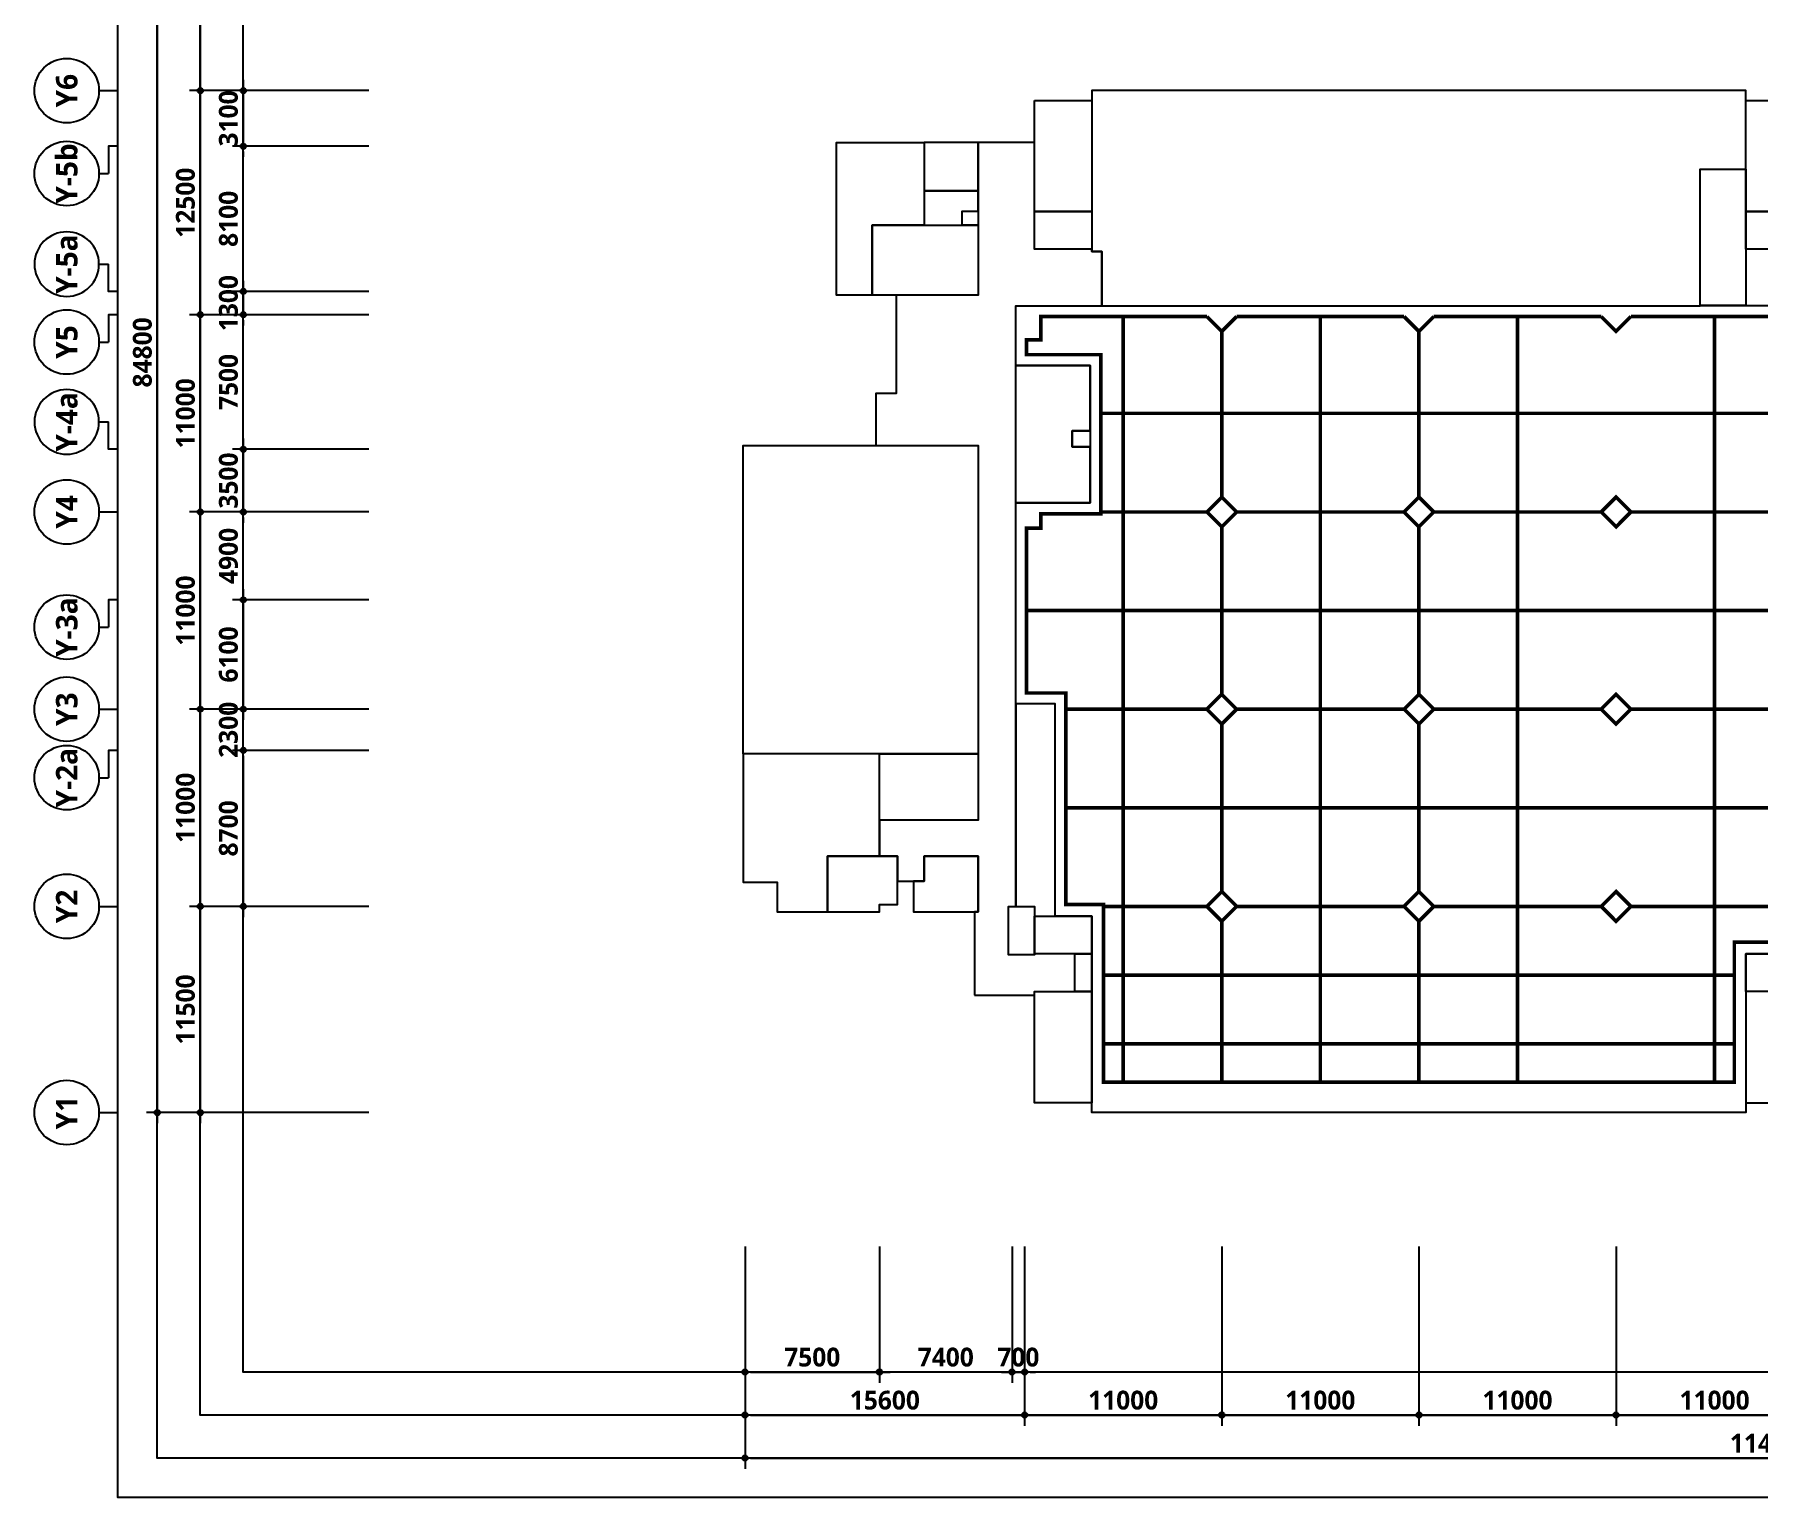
# Model space of a CAD drawing. Header units: millimetres. Extents: x -5354 to 997967, y -1313401 to 249081.
# Drawn here: x 263837 to 360037, y -1106397 to -1024794 of the extents above; entities that cross this region are included whole.
import ezdxf
from ezdxf.enums import TextEntityAlignment as Align

# ---------------------------------------------------------------- set-up
doc = ezdxf.new("R2010")
doc.units = ezdxf.units.MM
doc.header["$LTSCALE"] = 300
doc.header["$MEASUREMENT"] = 0
doc.header["$PDSIZE"] = -10
doc.linetypes.add('HIDDEN', pattern=[0.375, 0.25, -0.125])
doc.layers.get('0').update_dxf_attribs({"linetype": 'CONTINUOUS'})
doc.layers.get('Defpoints').update_dxf_attribs({"color": 153, "linetype": 'CONTINUOUS'})
for name, color, linetype in [('A-ANNO-TEXT1', 7, 'CONTINUOUS'), ('A-ST-AXIS-BUB', 7, 'CONTINUOUS'), ('A-ST-AXIS-DIM', 7, 'CONTINUOUS'), ('SAWCUT', 20, 'HIDDEN'), ('X-SEC-종$0$A-ST-AXIS-BUB', 7, 'CONTINUOUS')]:
    doc.layers.add(name, color=color, linetype=linetype)
doc.layers.add('Defpoint', color=161, linetype='CONTINUOUS', plot=False)
doc.layers.add('면적', color=210, linetype='CONTINUOUS', plot=False)
doc.styles.add('SH_대대리576', font='')
doc.styles.get('SH_대대리576').set_extended_font_data('NanumGothic', bold=True)
doc.dimstyles.new('SHP 600', dxfattribs={"dimscale": 300, "dimtxt": 3.5, "dimasz": 1, "dimexe": 2, "dimexo": 2, "dimgap": 1, "dimtad": 1, "dimdec": 0, "dimzin": 0, "dimdsep": 46, "dimtxsty": 'SH_대대리576', "dimblk": 'DIMDOT', "dimcen": 0.09, "dimclrt": 3, "dimadec": 0, "dimazin": 1, "dimtfac": 1, "dimtdec": 0, "dimtix": 1, "dimtmove": 2, "dimatfit": 0, "dimldrblk": 'DIMDOT', "dimfxl": 1, "dimtolj": 1, "dimtzin": 0, "dimarcsym": 0})

# ---------------------------------------------------------------- blocks, each defined once
blk = doc.blocks.new('DIMDOT')
at = {"color": 0}
blk.add_line((-2, 0), (2, 0), dxfattribs=at)
for radius in [0.5, 0.25]:
    blk.add_circle((0, 0), radius, dxfattribs=at)
blk = doc.blocks.new('*D811')
at = {"layer": 'A-ST-AXIS-DIM', "color": 0, "lineweight": -2, "transparency": 16777216}
for p, q in [((282487, -1000126), (270087, -1000126)), ((270687, -1000426), (270687, -1084626)), ((282487, -1084926), (270087, -1084926))]:
    blk.add_line(p, q, dxfattribs=at)
at = {"layer": 'Defpoints', "color": 0, "transparency": 16777216}
for p in [(283087, -1000126), (270687, -1084926), (283087, -1084926)]:
    blk.add_point(p, dxfattribs=at)
at = {"layer": 'A-ST-AXIS-DIM', "color": 0, "lineweight": -2, "transparency": 16777216, "xscale": 300, "yscale": 300, "zscale": 300}
for p, rotation in [((270687, -1000126), 90), ((270687, -1084926), 270)]:
    blk.add_blockref('DIMDOT', p, dxfattribs=dict(at, rotation=rotation))
at = {"layer": 'A-ST-AXIS-DIM', "color": 3, "transparency": 16777216, "insert": (269862, -1042526), "char_height": 1050, "attachment_point": 5, "rotation": 90, "style": 'SH_대대리576'}
blk.add_mtext('\\A1;84800', dxfattribs=at)
blk = doc.blocks.new('*D812')
at = {"layer": 'A-ST-AXIS-DIM', "color": 0, "lineweight": -2, "transparency": 16777216}
for p, q in [((282487, -1073426), (272487, -1073426)), ((273087, -1073726), (273087, -1084626)), ((282487, -1084926), (272487, -1084926))]:
    blk.add_line(p, q, dxfattribs=at)
at = {"layer": 'Defpoints', "color": 0, "transparency": 16777216}
for p in [(283087, -1073426), (273087, -1084926), (283087, -1084926)]:
    blk.add_point(p, dxfattribs=at)
at = {"layer": 'A-ST-AXIS-DIM', "color": 0, "lineweight": -2, "transparency": 16777216, "xscale": 300, "yscale": 300, "zscale": 300}
for p, rotation in [((273087, -1073426), 90), ((273087, -1084926), 270)]:
    blk.add_blockref('DIMDOT', p, dxfattribs=dict(at, rotation=rotation))
at = {"layer": 'A-ST-AXIS-DIM', "color": 3, "transparency": 16777216, "insert": (272262, -1079176), "char_height": 1050, "attachment_point": 5, "rotation": 90, "style": 'SH_대대리576'}
blk.add_mtext('\\A1;11500', dxfattribs=at)
blk = doc.blocks.new('*D813')
at = {"layer": 'A-ST-AXIS-DIM', "color": 0, "lineweight": -2, "transparency": 16777216}
for p, q in [((282487, -1062426), (272487, -1062426)), ((273087, -1062726), (273087, -1073126)), ((282487, -1073426), (272487, -1073426))]:
    blk.add_line(p, q, dxfattribs=at)
at = {"layer": 'Defpoints', "color": 0, "transparency": 16777216}
for p in [(283087, -1062426), (273087, -1073426), (283087, -1073426)]:
    blk.add_point(p, dxfattribs=at)
at = {"layer": 'A-ST-AXIS-DIM', "color": 0, "lineweight": -2, "transparency": 16777216, "xscale": 300, "yscale": 300, "zscale": 300}
for p, rotation in [((273087, -1062426), 90), ((273087, -1073426), 270)]:
    blk.add_blockref('DIMDOT', p, dxfattribs=dict(at, rotation=rotation))
at = {"layer": 'A-ST-AXIS-DIM', "color": 3, "transparency": 16777216, "insert": (272262, -1067926), "char_height": 1050, "attachment_point": 5, "rotation": 90, "style": 'SH_대대리576'}
blk.add_mtext('\\A1;11000', dxfattribs=at)
blk = doc.blocks.new('*D814')
at = {"layer": 'A-ST-AXIS-DIM', "color": 0, "lineweight": -2, "transparency": 16777216}
for p, q in [((282487, -1051426), (272487, -1051426)), ((273087, -1051726), (273087, -1062126)), ((282487, -1062426), (272487, -1062426))]:
    blk.add_line(p, q, dxfattribs=at)
at = {"layer": 'Defpoints', "color": 0, "transparency": 16777216}
for p in [(283087, -1051426), (273087, -1062426), (283087, -1062426)]:
    blk.add_point(p, dxfattribs=at)
at = {"layer": 'A-ST-AXIS-DIM', "color": 0, "lineweight": -2, "transparency": 16777216, "xscale": 300, "yscale": 300, "zscale": 300}
for p, rotation in [((273087, -1051426), 90), ((273087, -1062426), 270)]:
    blk.add_blockref('DIMDOT', p, dxfattribs=dict(at, rotation=rotation))
at = {"layer": 'A-ST-AXIS-DIM', "color": 3, "transparency": 16777216, "insert": (272262, -1056926), "char_height": 1050, "attachment_point": 5, "rotation": 90, "style": 'SH_대대리576'}
blk.add_mtext('\\A1;11000', dxfattribs=at)
blk = doc.blocks.new('*D815')
at = {"layer": 'A-ST-AXIS-DIM', "color": 0, "lineweight": -2, "transparency": 16777216}
for p, q in [((282487, -1040426), (272487, -1040426)), ((273087, -1040726), (273087, -1051126)), ((282487, -1051426), (272487, -1051426))]:
    blk.add_line(p, q, dxfattribs=at)
at = {"layer": 'Defpoints', "color": 0, "transparency": 16777216}
for p in [(283087, -1040426), (273087, -1051426), (283087, -1051426)]:
    blk.add_point(p, dxfattribs=at)
at = {"layer": 'A-ST-AXIS-DIM', "color": 0, "lineweight": -2, "transparency": 16777216, "xscale": 300, "yscale": 300, "zscale": 300}
for p, rotation in [((273087, -1040426), 90), ((273087, -1051426), 270)]:
    blk.add_blockref('DIMDOT', p, dxfattribs=dict(at, rotation=rotation))
at = {"layer": 'A-ST-AXIS-DIM', "color": 3, "transparency": 16777216, "insert": (272262, -1045926), "char_height": 1050, "attachment_point": 5, "rotation": 90, "style": 'SH_대대리576'}
blk.add_mtext('\\A1;11000', dxfattribs=at)
blk = doc.blocks.new('*D816')
at = {"layer": 'A-ST-AXIS-DIM', "color": 0, "lineweight": -2, "transparency": 16777216}
for p, q in [((282487, -1027926), (272487, -1027926)), ((273087, -1028226), (273087, -1040126)), ((282487, -1040426), (272487, -1040426))]:
    blk.add_line(p, q, dxfattribs=at)
at = {"layer": 'Defpoints', "color": 0, "transparency": 16777216}
for p in [(283087, -1027926), (273087, -1040426), (283087, -1040426)]:
    blk.add_point(p, dxfattribs=at)
at = {"layer": 'A-ST-AXIS-DIM', "color": 0, "lineweight": -2, "transparency": 16777216, "xscale": 300, "yscale": 300, "zscale": 300}
for p, rotation in [((273087, -1027926), 90), ((273087, -1040426), 270)]:
    blk.add_blockref('DIMDOT', p, dxfattribs=dict(at, rotation=rotation))
at = {"layer": 'A-ST-AXIS-DIM', "color": 3, "transparency": 16777216, "insert": (272262, -1034176), "char_height": 1050, "attachment_point": 5, "rotation": 90, "style": 'SH_대대리576'}
blk.add_mtext('\\A1;12500', dxfattribs=at)
blk = doc.blocks.new('*D817')
at = {"layer": 'A-ST-AXIS-DIM', "color": 0, "lineweight": -2, "transparency": 16777216}
for p, q in [((282487, -1012626), (272487, -1012626)), ((273087, -1012926), (273087, -1027626)), ((282487, -1027926), (272487, -1027926))]:
    blk.add_line(p, q, dxfattribs=at)
at = {"layer": 'Defpoints', "color": 0, "transparency": 16777216}
for p in [(283087, -1012626), (273087, -1027926), (283087, -1027926)]:
    blk.add_point(p, dxfattribs=at)
at = {"layer": 'A-ST-AXIS-DIM', "color": 0, "lineweight": -2, "transparency": 16777216, "xscale": 300, "yscale": 300, "zscale": 300}
for p, rotation in [((273087, -1012626), 90), ((273087, -1027926), 270)]:
    blk.add_blockref('DIMDOT', p, dxfattribs=dict(at, rotation=rotation))
at = {"layer": 'A-ST-AXIS-DIM', "color": 3, "transparency": 16777216, "insert": (272262, -1020276), "char_height": 1050, "attachment_point": 5, "rotation": 90, "style": 'SH_대대리576'}
blk.add_mtext('\\A1;15300', dxfattribs=at)
blk = doc.blocks.new('*D884')
at = {"layer": 'A-ST-AXIS-DIM', "color": 0, "lineweight": -2, "transparency": 16777216}
for p, q in [((352087, -1092397), (352087, -1102397)), ((363087, -1092397), (363087, -1102397)), ((352387, -1101797), (362787, -1101797))]:
    blk.add_line(p, q, dxfattribs=at)
at = {"layer": 'Defpoints', "color": 0, "transparency": 16777216}
for p in [(352087, -1091797), (363087, -1091797), (363087, -1101797)]:
    blk.add_point(p, dxfattribs=at)
at = {"layer": 'A-ST-AXIS-DIM', "color": 0, "lineweight": -2, "transparency": 16777216, "xscale": 300, "yscale": 300, "zscale": 300, "rotation": 180}
blk.add_blockref('DIMDOT', (352087, -1101797), dxfattribs=at)
at = {"layer": 'A-ST-AXIS-DIM', "color": 0, "lineweight": -2, "transparency": 16777216, "xscale": 300, "yscale": 300, "zscale": 300}
blk.add_blockref('DIMDOT', (363087, -1101797), dxfattribs=at)
at = {"layer": 'A-ST-AXIS-DIM', "color": 3, "transparency": 16777216, "insert": (357587, -1100972), "char_height": 1050, "attachment_point": 5, "style": 'SH_대대리576'}
blk.add_mtext('\\A1;11000', dxfattribs=at)
blk = doc.blocks.new('*D885')
at = {"layer": 'A-ST-AXIS-DIM', "color": 0, "lineweight": -2, "transparency": 16777216}
for p, q in [((341087, -1092397), (341087, -1102397)), ((352087, -1092397), (352087, -1102397)), ((341387, -1101797), (351787, -1101797))]:
    blk.add_line(p, q, dxfattribs=at)
at = {"layer": 'Defpoints', "color": 0, "transparency": 16777216}
for p in [(341087, -1091797), (352087, -1091797), (352087, -1101797)]:
    blk.add_point(p, dxfattribs=at)
at = {"layer": 'A-ST-AXIS-DIM', "color": 0, "lineweight": -2, "transparency": 16777216, "xscale": 300, "yscale": 300, "zscale": 300, "rotation": 180}
blk.add_blockref('DIMDOT', (341087, -1101797), dxfattribs=at)
at = {"layer": 'A-ST-AXIS-DIM', "color": 0, "lineweight": -2, "transparency": 16777216, "xscale": 300, "yscale": 300, "zscale": 300}
blk.add_blockref('DIMDOT', (352087, -1101797), dxfattribs=at)
at = {"layer": 'A-ST-AXIS-DIM', "color": 3, "transparency": 16777216, "insert": (346587, -1100972), "char_height": 1050, "attachment_point": 5, "style": 'SH_대대리576'}
blk.add_mtext('\\A1;11000', dxfattribs=at)
blk = doc.blocks.new('*D886')
at = {"layer": 'A-ST-AXIS-DIM', "color": 0, "lineweight": -2, "transparency": 16777216}
for p, q in [((330087, -1092397), (330087, -1102397)), ((341087, -1092397), (341087, -1102397)), ((330387, -1101797), (340787, -1101797))]:
    blk.add_line(p, q, dxfattribs=at)
at = {"layer": 'Defpoints', "color": 0, "transparency": 16777216}
for p in [(330087, -1091797), (341087, -1091797), (341087, -1101797)]:
    blk.add_point(p, dxfattribs=at)
at = {"layer": 'A-ST-AXIS-DIM', "color": 0, "lineweight": -2, "transparency": 16777216, "xscale": 300, "yscale": 300, "zscale": 300, "rotation": 180}
blk.add_blockref('DIMDOT', (330087, -1101797), dxfattribs=at)
at = {"layer": 'A-ST-AXIS-DIM', "color": 0, "lineweight": -2, "transparency": 16777216, "xscale": 300, "yscale": 300, "zscale": 300}
blk.add_blockref('DIMDOT', (341087, -1101797), dxfattribs=at)
at = {"layer": 'A-ST-AXIS-DIM', "color": 3, "transparency": 16777216, "insert": (335587, -1100972), "char_height": 1050, "attachment_point": 5, "style": 'SH_대대리576'}
blk.add_mtext('\\A1;11000', dxfattribs=at)
blk = doc.blocks.new('*D887')
at = {"layer": 'A-ST-AXIS-DIM', "color": 0, "lineweight": -2, "transparency": 16777216}
for p, q in [((319087, -1092397), (319087, -1102397)), ((330087, -1092397), (330087, -1102397)), ((319387, -1101797), (329787, -1101797))]:
    blk.add_line(p, q, dxfattribs=at)
at = {"layer": 'Defpoints', "color": 0, "transparency": 16777216}
for p in [(319087, -1091797), (330087, -1091797), (330087, -1101797)]:
    blk.add_point(p, dxfattribs=at)
at = {"layer": 'A-ST-AXIS-DIM', "color": 0, "lineweight": -2, "transparency": 16777216, "xscale": 300, "yscale": 300, "zscale": 300, "rotation": 180}
blk.add_blockref('DIMDOT', (319087, -1101797), dxfattribs=at)
at = {"layer": 'A-ST-AXIS-DIM', "color": 0, "lineweight": -2, "transparency": 16777216, "xscale": 300, "yscale": 300, "zscale": 300}
blk.add_blockref('DIMDOT', (330087, -1101797), dxfattribs=at)
at = {"layer": 'A-ST-AXIS-DIM', "color": 3, "transparency": 16777216, "insert": (324587, -1100972), "char_height": 1050, "attachment_point": 5, "style": 'SH_대대리576'}
blk.add_mtext('\\A1;11000', dxfattribs=at)
blk = doc.blocks.new('*D888')
at = {"layer": 'A-ST-AXIS-DIM', "color": 0, "lineweight": -2, "transparency": 16777216}
for p, q in [((303487, -1092397), (303487, -1102397)), ((319087, -1092397), (319087, -1102397)), ((303787, -1101797), (318787, -1101797))]:
    blk.add_line(p, q, dxfattribs=at)
at = {"layer": 'Defpoints', "color": 0, "transparency": 16777216}
for p in [(303487, -1091797), (319087, -1091797), (319087, -1101797)]:
    blk.add_point(p, dxfattribs=at)
at = {"layer": 'A-ST-AXIS-DIM', "color": 0, "lineweight": -2, "transparency": 16777216, "xscale": 300, "yscale": 300, "zscale": 300, "rotation": 180}
blk.add_blockref('DIMDOT', (303487, -1101797), dxfattribs=at)
at = {"layer": 'A-ST-AXIS-DIM', "color": 0, "lineweight": -2, "transparency": 16777216, "xscale": 300, "yscale": 300, "zscale": 300}
blk.add_blockref('DIMDOT', (319087, -1101797), dxfattribs=at)
at = {"layer": 'A-ST-AXIS-DIM', "color": 3, "transparency": 16777216, "insert": (311287, -1100972), "char_height": 1050, "attachment_point": 5, "style": 'SH_대대리576'}
blk.add_mtext('\\A1;15600', dxfattribs=at)
blk = doc.blocks.new('*D889')
at = {"layer": 'A-ST-AXIS-DIM', "color": 0, "lineweight": -2, "transparency": 16777216}
for p, q in [((303487, -1092397), (303487, -1104797)), ((418087, -1092397), (418087, -1104797)), ((303787, -1104197), (417787, -1104197))]:
    blk.add_line(p, q, dxfattribs=at)
at = {"layer": 'Defpoints', "color": 0, "transparency": 16777216}
for p in [(303487, -1091797), (418087, -1091797), (418087, -1104197)]:
    blk.add_point(p, dxfattribs=at)
at = {"layer": 'A-ST-AXIS-DIM', "color": 0, "lineweight": -2, "transparency": 16777216, "xscale": 300, "yscale": 300, "zscale": 300, "rotation": 180}
blk.add_blockref('DIMDOT', (303487, -1104197), dxfattribs=at)
at = {"layer": 'A-ST-AXIS-DIM', "color": 0, "lineweight": -2, "transparency": 16777216, "xscale": 300, "yscale": 300, "zscale": 300}
blk.add_blockref('DIMDOT', (418087, -1104197), dxfattribs=at)
at = {"layer": 'A-ST-AXIS-DIM', "color": 3, "transparency": 16777216, "insert": (360787, -1103372), "char_height": 1050, "attachment_point": 5, "style": 'SH_대대리576'}
blk.add_mtext('\\A1;114600', dxfattribs=at)
blk = doc.blocks.new('A-ST-AXIS-BUB-1')
at = {"layer": 'A-ST-AXIS-BUB'}
blk.add_line((0, 350), (0, 0), dxfattribs=at)
blk.add_circle((0, 950), 600, dxfattribs=at)
blk = doc.blocks.new('A-ST-AXIS-BUB-2')
at = {"layer": 'X-SEC-종$0$A-ST-AXIS-BUB'}
blk.add_line((1800, 1050, -103000), (1800, 525, -103000), dxfattribs=at)
at = {"layer": 'X-SEC-종$0$A-ST-AXIS-BUB', "elevation": -103000}
blk.add_lwpolyline([(3323, 0), (3323, 525), (1800, 525)], dxfattribs=at)
at = {"layer": 'X-SEC-종$0$A-ST-AXIS-BUB'}
blk.add_circle((1800, 2850, -103000), 1800, dxfattribs=at)
blk = doc.blocks.new('*D954')
at = {"layer": 'A-ST-AXIS-DIM', "color": 0, "lineweight": -2, "transparency": 16777216}
for p, q in [((275487, -1062126), (275487, -1061826)), ((282487, -1062426), (274887, -1062426)), ((275487, -1064726), (275487, -1062426)), ((282487, -1064726), (274887, -1064726)), ((275487, -1065026), (275487, -1065326))]:
    blk.add_line(p, q, dxfattribs=at)
at = {"layer": 'Defpoints', "color": 0, "transparency": 16777216}
for p in [(275487, -1062426), (283087, -1062426), (283087, -1064726)]:
    blk.add_point(p, dxfattribs=at)
at = {"layer": 'A-ST-AXIS-DIM', "color": 0, "lineweight": -2, "transparency": 16777216, "xscale": 300, "yscale": 300, "zscale": 300}
for p, rotation in [((275487, -1062426), 270), ((275487, -1064726), 90)]:
    blk.add_blockref('DIMDOT', p, dxfattribs=dict(at, rotation=rotation))
at = {"layer": 'A-ST-AXIS-DIM', "color": 3, "transparency": 16777216, "insert": (274662, -1063576), "char_height": 1050, "attachment_point": 5, "rotation": 90, "style": 'SH_대대리576'}
blk.add_mtext('\\A1;2300', dxfattribs=at)
blk = doc.blocks.new('*D955')
at = {"layer": 'A-ST-AXIS-DIM', "color": 0, "lineweight": -2, "transparency": 16777216}
for p, q in [((282487, -1064726), (274887, -1064726)), ((275487, -1065026), (275487, -1073126)), ((282487, -1073426), (274887, -1073426))]:
    blk.add_line(p, q, dxfattribs=at)
at = {"layer": 'Defpoints', "color": 0, "transparency": 16777216}
for p in [(283087, -1064726), (275487, -1073426), (283087, -1073426)]:
    blk.add_point(p, dxfattribs=at)
at = {"layer": 'A-ST-AXIS-DIM', "color": 0, "lineweight": -2, "transparency": 16777216, "xscale": 300, "yscale": 300, "zscale": 300}
for p, rotation in [((275487, -1064726), 90), ((275487, -1073426), 270)]:
    blk.add_blockref('DIMDOT', p, dxfattribs=dict(at, rotation=rotation))
at = {"layer": 'A-ST-AXIS-DIM', "color": 3, "transparency": 16777216, "insert": (274662, -1069076), "char_height": 1050, "attachment_point": 5, "rotation": 90, "style": 'SH_대대리576'}
blk.add_mtext('\\A1;8700', dxfattribs=at)
blk = doc.blocks.new('*D956')
at = {"layer": 'A-ST-AXIS-DIM', "color": 0, "lineweight": -2, "transparency": 16777216}
for p, q in [((282487, -1056326), (274887, -1056326)), ((275487, -1056626), (275487, -1062126)), ((282487, -1062426), (274887, -1062426))]:
    blk.add_line(p, q, dxfattribs=at)
at = {"layer": 'Defpoints', "color": 0, "transparency": 16777216}
for p in [(283087, -1056326), (275487, -1062426), (283087, -1062426)]:
    blk.add_point(p, dxfattribs=at)
at = {"layer": 'A-ST-AXIS-DIM', "color": 0, "lineweight": -2, "transparency": 16777216, "xscale": 300, "yscale": 300, "zscale": 300}
for p, rotation in [((275487, -1056326), 90), ((275487, -1062426), 270)]:
    blk.add_blockref('DIMDOT', p, dxfattribs=dict(at, rotation=rotation))
at = {"layer": 'A-ST-AXIS-DIM', "color": 3, "transparency": 16777216, "insert": (274662, -1059376), "char_height": 1050, "attachment_point": 5, "rotation": 90, "style": 'SH_대대리576'}
blk.add_mtext('\\A1;6100', dxfattribs=at)
blk = doc.blocks.new('*D957')
at = {"layer": 'A-ST-AXIS-DIM', "color": 0, "lineweight": -2, "transparency": 16777216}
for p, q in [((282487, -1051426), (274887, -1051426)), ((275487, -1056026), (275487, -1051726)), ((282487, -1056326), (274887, -1056326))]:
    blk.add_line(p, q, dxfattribs=at)
at = {"layer": 'Defpoints', "color": 0, "transparency": 16777216}
for p in [(275487, -1051426), (283087, -1051426), (283087, -1056326)]:
    blk.add_point(p, dxfattribs=at)
at = {"layer": 'A-ST-AXIS-DIM', "color": 0, "lineweight": -2, "transparency": 16777216, "xscale": 300, "yscale": 300, "zscale": 300}
for p, rotation in [((275487, -1051426), 90), ((275487, -1056326), 270)]:
    blk.add_blockref('DIMDOT', p, dxfattribs=dict(at, rotation=rotation))
at = {"layer": 'A-ST-AXIS-DIM', "color": 3, "transparency": 16777216, "insert": (274662, -1053876), "char_height": 1050, "attachment_point": 5, "rotation": 90, "style": 'SH_대대리576'}
blk.add_mtext('\\A1;4900', dxfattribs=at)
blk = doc.blocks.new('*D958')
at = {"layer": 'A-ST-AXIS-DIM', "color": 0, "lineweight": -2, "transparency": 16777216}
for p, q in [((275487, -1047626), (275487, -1047326)), ((282487, -1047926), (274887, -1047926)), ((275487, -1047926), (275487, -1051426)), ((282487, -1051426), (274887, -1051426)), ((275487, -1051726), (275487, -1052026))]:
    blk.add_line(p, q, dxfattribs=at)
at = {"layer": 'Defpoints', "color": 0, "transparency": 16777216}
for p in [(283087, -1047926), (275487, -1051426), (283087, -1051426)]:
    blk.add_point(p, dxfattribs=at)
at = {"layer": 'A-ST-AXIS-DIM', "color": 0, "lineweight": -2, "transparency": 16777216, "xscale": 300, "yscale": 300, "zscale": 300}
for p, rotation in [((275487, -1047926), 270), ((275487, -1051426), 90)]:
    blk.add_blockref('DIMDOT', p, dxfattribs=dict(at, rotation=rotation))
at = {"layer": 'A-ST-AXIS-DIM', "color": 3, "transparency": 16777216, "insert": (274662, -1049676), "char_height": 1050, "attachment_point": 5, "rotation": 90, "style": 'SH_대대리576'}
blk.add_mtext('\\A1;3500', dxfattribs=at)
blk = doc.blocks.new('*D959')
at = {"layer": 'A-ST-AXIS-DIM', "color": 0, "lineweight": -2, "transparency": 16777216}
for p, q in [((282487, -1040426), (274887, -1040426)), ((275487, -1047626), (275487, -1040726)), ((282487, -1047926), (274887, -1047926))]:
    blk.add_line(p, q, dxfattribs=at)
at = {"layer": 'Defpoints', "color": 0, "transparency": 16777216}
for p in [(275487, -1040426), (283087, -1040426), (283087, -1047926)]:
    blk.add_point(p, dxfattribs=at)
at = {"layer": 'A-ST-AXIS-DIM', "color": 0, "lineweight": -2, "transparency": 16777216, "xscale": 300, "yscale": 300, "zscale": 300}
for p, rotation in [((275487, -1040426), 90), ((275487, -1047926), 270)]:
    blk.add_blockref('DIMDOT', p, dxfattribs=dict(at, rotation=rotation))
at = {"layer": 'A-ST-AXIS-DIM', "color": 3, "transparency": 16777216, "insert": (274662, -1044176), "char_height": 1050, "attachment_point": 5, "rotation": 90, "style": 'SH_대대리576'}
blk.add_mtext('\\A1;7500', dxfattribs=at)
blk = doc.blocks.new('*D960')
at = {"layer": 'A-ST-AXIS-DIM', "color": 0, "lineweight": -2, "transparency": 16777216}
for p, q in [((275487, -1038826), (275487, -1038526)), ((282487, -1039126), (274887, -1039126)), ((275487, -1039126), (275487, -1040426)), ((282487, -1040426), (274887, -1040426)), ((275487, -1040726), (275487, -1041026))]:
    blk.add_line(p, q, dxfattribs=at)
at = {"layer": 'Defpoints', "color": 0, "transparency": 16777216}
for p in [(283087, -1039126), (275487, -1040426), (283087, -1040426)]:
    blk.add_point(p, dxfattribs=at)
at = {"layer": 'A-ST-AXIS-DIM', "color": 0, "lineweight": -2, "transparency": 16777216, "xscale": 300, "yscale": 300, "zscale": 300}
for p, rotation in [((275487, -1039126), 270), ((275487, -1040426), 90)]:
    blk.add_blockref('DIMDOT', p, dxfattribs=dict(at, rotation=rotation))
at = {"layer": 'A-ST-AXIS-DIM', "color": 3, "transparency": 16777216, "insert": (274662, -1039776), "char_height": 1050, "attachment_point": 5, "rotation": 90, "style": 'SH_대대리576'}
blk.add_mtext('\\A1;1300', dxfattribs=at)
blk = doc.blocks.new('*D961')
at = {"layer": 'A-ST-AXIS-DIM', "color": 0, "lineweight": -2, "transparency": 16777216}
for p, q in [((282487, -1031026), (274887, -1031026)), ((275487, -1038826), (275487, -1031326)), ((282487, -1039126), (274887, -1039126))]:
    blk.add_line(p, q, dxfattribs=at)
at = {"layer": 'Defpoints', "color": 0, "transparency": 16777216}
for p in [(275487, -1031026), (283087, -1031026), (283087, -1039126)]:
    blk.add_point(p, dxfattribs=at)
at = {"layer": 'A-ST-AXIS-DIM', "color": 0, "lineweight": -2, "transparency": 16777216, "xscale": 300, "yscale": 300, "zscale": 300}
for p, rotation in [((275487, -1031026), 90), ((275487, -1039126), 270)]:
    blk.add_blockref('DIMDOT', p, dxfattribs=dict(at, rotation=rotation))
at = {"layer": 'A-ST-AXIS-DIM', "color": 3, "transparency": 16777216, "insert": (274662, -1035076), "char_height": 1050, "attachment_point": 5, "rotation": 90, "style": 'SH_대대리576'}
blk.add_mtext('\\A1;8100', dxfattribs=at)
blk = doc.blocks.new('*D962')
at = {"layer": 'A-ST-AXIS-DIM', "color": 0, "lineweight": -2, "transparency": 16777216}
for p, q in [((275487, -1027626), (275487, -1027326)), ((282487, -1027926), (274887, -1027926)), ((275487, -1027926), (275487, -1031026)), ((282487, -1031026), (274887, -1031026)), ((275487, -1031326), (275487, -1031626))]:
    blk.add_line(p, q, dxfattribs=at)
at = {"layer": 'Defpoints', "color": 0, "transparency": 16777216}
for p in [(283087, -1027926), (275487, -1031026), (283087, -1031026)]:
    blk.add_point(p, dxfattribs=at)
at = {"layer": 'A-ST-AXIS-DIM', "color": 0, "lineweight": -2, "transparency": 16777216, "xscale": 300, "yscale": 300, "zscale": 300}
for p, rotation in [((275487, -1027926), 270), ((275487, -1031026), 90)]:
    blk.add_blockref('DIMDOT', p, dxfattribs=dict(at, rotation=rotation))
at = {"layer": 'A-ST-AXIS-DIM', "color": 3, "transparency": 16777216, "insert": (274662, -1029476), "char_height": 1050, "attachment_point": 5, "rotation": 90, "style": 'SH_대대리576'}
blk.add_mtext('\\A1;3100', dxfattribs=at)
blk = doc.blocks.new('*D969')
at = {"layer": 'A-ST-AXIS-DIM', "color": 0, "lineweight": -2, "transparency": 16777216}
for p, q in [((303487, -1092397), (303487, -1099997)), ((310987, -1092397), (310987, -1099997)), ((303787, -1099397), (310687, -1099397))]:
    blk.add_line(p, q, dxfattribs=at)
at = {"layer": 'Defpoints', "color": 0, "transparency": 16777216}
for p in [(303487, -1091797), (310987, -1091797), (310987, -1099397)]:
    blk.add_point(p, dxfattribs=at)
at = {"layer": 'A-ST-AXIS-DIM', "color": 0, "lineweight": -2, "transparency": 16777216, "xscale": 300, "yscale": 300, "zscale": 300, "rotation": 180}
blk.add_blockref('DIMDOT', (303487, -1099397), dxfattribs=at)
at = {"layer": 'A-ST-AXIS-DIM', "color": 0, "lineweight": -2, "transparency": 16777216, "xscale": 300, "yscale": 300, "zscale": 300}
blk.add_blockref('DIMDOT', (310987, -1099397), dxfattribs=at)
at = {"layer": 'A-ST-AXIS-DIM', "color": 3, "transparency": 16777216, "insert": (307237, -1098572), "char_height": 1050, "attachment_point": 5, "style": 'SH_대대리576'}
blk.add_mtext('\\A1;7500', dxfattribs=at)
blk = doc.blocks.new('*D970')
at = {"layer": 'A-ST-AXIS-DIM', "color": 0, "lineweight": -2, "transparency": 16777216}
for p, q in [((310987, -1092397), (310987, -1099997)), ((318387, -1092397), (318387, -1099997)), ((318087, -1099397), (311287, -1099397))]:
    blk.add_line(p, q, dxfattribs=at)
at = {"layer": 'Defpoints', "color": 0, "transparency": 16777216}
for p in [(310987, -1091797), (318387, -1091797), (310987, -1099397)]:
    blk.add_point(p, dxfattribs=at)
at = {"layer": 'A-ST-AXIS-DIM', "color": 0, "lineweight": -2, "transparency": 16777216, "xscale": 300, "yscale": 300, "zscale": 300, "rotation": 180}
blk.add_blockref('DIMDOT', (310987, -1099397), dxfattribs=at)
at = {"layer": 'A-ST-AXIS-DIM', "color": 0, "lineweight": -2, "transparency": 16777216, "xscale": 300, "yscale": 300, "zscale": 300}
blk.add_blockref('DIMDOT', (318387, -1099397), dxfattribs=at)
at = {"layer": 'A-ST-AXIS-DIM', "color": 3, "transparency": 16777216, "insert": (314687, -1098572), "char_height": 1050, "attachment_point": 5, "style": 'SH_대대리576'}
blk.add_mtext('\\A1;7400', dxfattribs=at)
blk = doc.blocks.new('*D971')
at = {"layer": 'A-ST-AXIS-DIM', "color": 0, "lineweight": -2, "transparency": 16777216}
for p, q in [((318387, -1092397), (318387, -1099997)), ((319087, -1092397), (319087, -1099997)), ((318087, -1099397), (317787, -1099397)), ((318387, -1099397), (319087, -1099397)), ((319387, -1099397), (319687, -1099397))]:
    blk.add_line(p, q, dxfattribs=at)
at = {"layer": 'Defpoints', "color": 0, "transparency": 16777216}
for p in [(318387, -1091797), (319087, -1091797), (319087, -1099397)]:
    blk.add_point(p, dxfattribs=at)
at = {"layer": 'A-ST-AXIS-DIM', "color": 0, "lineweight": -2, "transparency": 16777216, "xscale": 300, "yscale": 300, "zscale": 300}
blk.add_blockref('DIMDOT', (318387, -1099397), dxfattribs=at)
at = {"layer": 'A-ST-AXIS-DIM', "color": 0, "lineweight": -2, "transparency": 16777216, "xscale": 300, "yscale": 300, "zscale": 300, "rotation": 180}
blk.add_blockref('DIMDOT', (319087, -1099397), dxfattribs=at)
at = {"layer": 'A-ST-AXIS-DIM', "color": 3, "transparency": 16777216, "insert": (318737, -1098572), "char_height": 1050, "attachment_point": 5, "style": 'SH_대대리576'}
blk.add_mtext('\\A1;700', dxfattribs=at)
blk = doc.blocks.new('G$C103DFDC3')
at = {"layer": '면적'}
for points in [[(20000, 48025), (20000, 45000), (53400, 45000), (53400, 52620), (55950, 52620), (55950, 57000), (20000, 57000), (19450, 57000), (19450, 48025), (20000, 48025)], [(16250, 56450), (19450, 56450), (19450, 50250), (16250, 50250)], [(59150, 50250), (55950, 50250), (55950, 56450), (59150, 56450)], [(12900, 6550), (16250, 6550), (16250, 6750), (18500, 6750), (18500, 8850), (16250, 8850), (16250, 8800), (14800, 8800), (14800, 11500), (15200, 11500), (15200, 45000), (20000, 45000), (20000, 48025), (19450, 48025), (19450, 48150), (16250, 48150), (16250, 54100), (13100, 54100), (13100, 45600), (8525, 45600), (8525, 40100), (7400, 40100), (7400, 37200), (13100, 37200), (13100, 16300), (7600, 16300), (7600, 14300), (8600, 14300), (8600, 12900), (10100, 12900), (10100, 14300), (13100, 14300), (13100, 11200), (12900, 11200), (12900, 6550)], [(13100, 54100), (10100, 54100), (10100, 51420), (13100, 51420)], [(55950, 45025), (53400, 45025), (53400, 52620), (55950, 52620)], [(10100, 51420), (10100, 49500), (12210, 49500), (12210, 50270), (13100, 50270), (13100, 51420)], [(12210, 50270), (13100, 50270), (13100, 49500), (12210, 49500)], [(16250, 50250), (19450, 50250), (19450, 48150), (16250, 48150)], [(59150, 48150), (55950, 48150), (55950, 50250), (59150, 50250)], [(7200, 49500), (13100, 49500), (13100, 45600), (7200, 45600)], [(55950, 48150), (55950, 45025), (59150, 45025), (59150, 48025), (59150, 48025), (59150, 48150)], [(15200, 41675), (19355, 41675), (19355, 38025), (18355, 38025), (18355, 37125), (19355, 37125), (19355, 34000), (15200, 34000)], [(0, 20000), (0, 37200), (13100, 37200), (13100, 20000)], [(15200, 22800), (15200, 11500), (16250, 11500), (16250, 10950), (17400, 10950), (17400, 22725), (17400, 22800)], [(7600, 14300), (7600, 20000), (0, 20000), (0, 12850), (1900, 12850), (1900, 11200), (4700, 11200), (4700, 14300)], [(7600, 20000), (13100, 20000), (13100, 16300), (7600, 16300)], [(4700, 14300), (4700, 11200), (7600, 11200), (7600, 11600), (8600, 11600), (8600, 14300)], [(9500, 12900), (9500, 11200), (13100, 11200), (13100, 14300), (10100, 14300), (10100, 12900)], [(14800, 11500), (16250, 11500), (16250, 8800), (14800, 8800)], [(16250, 10950), (19450, 10950), (19450, 8850), (16250, 8850)], [(19450, 6750), (18500, 6750), (18500, 8850), (19450, 8850)], [(55950, 8850), (59150, 8850), (59150, 6750), (55950, 6750)], [(16250, 6750), (19450, 6750), (19450, 550), (16250, 550)], [(55950, 6750), (55950, 6750), (55950, 6750), (55950, 550), (59150, 550), (59150, 6750), (59150, 6750)]]:
    blk.add_lwpolyline(points, close=True, dxfattribs=at)
for points in [[(10100, 51420), (10100, 51420), (10100, 49500), (10100, 49500), (7200, 49500), (7200, 45600), (5200, 45600), (5200, 54100), (10100, 54100), (10100, 51420)], [(59150, 8850), (55950, 8850), (55950, 0), (19450, 0), (19450, 10950), (17400, 10950), (17400, 11500), (17400, 11500), (17400, 15800), (17400, 15800), (17400, 22800), (15200, 22800), (15200, 34000), (19355, 34000), (19355, 37125), (18355, 37125), (18355, 38025), (19355, 38025), (19355, 41675), (15200, 41675), (15200, 45000), (53400, 45000), (53400, 45025), (59150, 45025)]]:
    blk.add_lwpolyline(points, dxfattribs=at)
at = {"layer": '면적', "elevation": 103000}
blk.add_lwpolyline([(18355, 38025), (19355, 38025), (19355, 37125), (18355, 37125)], close=True, dxfattribs=at)

msp = doc.modelspace()

# ---------------------------------------------------------------- linework, layer by layer
at = {"layer": 'Defpoint'}
for points in [[(439687.2, -1106397.4), (268487.2, -1106397.4), (268487.2, -977825.9), (439687.2, -977825.9)], [(437487.2, -1104197.4), (270687.2, -1104197.4), (270687.2, -980025.9), (437487.2, -980025.9)], [(435087.2, -1101797.4), (273087.2, -1101797.4), (273087.2, -982425.9), (435087.2, -982425.9)], [(432687.2, -1099397.4), (275487.2, -1099397.4), (275487.2, -984825.9), (432687.2, -984825.9)]]:
    msp.add_lwpolyline(points, close=True, dxfattribs=at)
at = {"layer": 'SAWCUT', "linetype": 'ByBlock', "ltscale": 5, "const_width": 200}
for points, elevation in [([(329258.2, -1040525.9), (319987.2, -1040525.9), (319987.2, -1041825.9), (319187.2, -1041825.9), (319187.2, -1042650.9), (323342.2, -1042650.9), (323342.2, -1051525.9), (319987.2, -1051525.9), (319987.2, -1052325.9), (319187.2, -1052325.9), (319187.2, -1061525.9), (321387.2, -1061525.9), (321387.2, -1073325.9), (323487.2, -1073325.9), (323487.2, -1083225.9), (358687.2, -1083225.9), (358687.2, -1075425.9), (363187.2, -1075425.9)], 103000), ([(329258.2, -1040525.9), (329258.2, -1040525.9), (330087.2, -1041354.9), (330916.2, -1040525.9)], 206000), ([(340258.2, -1040525.9), (330916.2, -1040525.9)], 103000), ([(340258.2, -1040525.9), (340258.2, -1040525.9), (341087.2, -1041354.9), (341916.2, -1040525.9)], 206000), ([(351258.2, -1040525.9), (341916.2, -1040525.9)], 103000), ([(351258.2, -1040525.9), (351258.2, -1040525.9), (352087.2, -1041354.9), (352916.2, -1040525.9)], 206000), ([(362258.2, -1040525.9), (352916.2, -1040525.9)], 103000)]:
    msp.add_lwpolyline(points, dxfattribs=dict(at, elevation=elevation))
for points in [[(324587.2, -1040525.9), (324587.2, -1083225.9)], [(335587.2, -1040525.9), (335587.2, -1083225.9)], [(346587.2, -1040525.9), (346587.2, -1083225.9)], [(357587.2, -1040525.9), (357587.2, -1083225.9)], [(330087.2, -1041354.9), (330087.2, -1050596.9)], [(341087.2, -1041354.9), (341087.2, -1050596.9)], [(323342.2, -1045925.9), (416587.2, -1045925.9)], [(323342.2, -1051425.9), (329258.2, -1051425.9)], [(330916.2, -1051425.9), (340258.2, -1051425.9)], [(341916.2, -1051425.9), (351258.2, -1051425.9)], [(352916.2, -1051425.9), (362258.2, -1051425.9)], [(330087.2, -1052254.9), (330087.2, -1061596.9)], [(341087.2, -1052254.9), (341087.2, -1061596.9)], [(319187.2, -1056925.9), (416587.2, -1056925.9)], [(321387.2, -1062425.9), (329258.2, -1062425.9)], [(330916.2, -1062425.9), (340258.2, -1062425.9)], [(341916.2, -1062425.9), (351258.2, -1062425.9)], [(352916.2, -1062425.9), (362258.2, -1062425.9)], [(330087.2, -1063254.9), (330087.2, -1072596.9)], [(341087.2, -1063254.9), (341087.2, -1072596.9)], [(321387.2, -1067925.9), (416587.2, -1067925.9)], [(323487.2, -1073425.9), (329258.2, -1073425.9)], [(330916.2, -1073425.9), (340258.2, -1073425.9)], [(341916.2, -1073425.9), (351258.2, -1073425.9)], [(352916.2, -1073425.9), (362258.2, -1073425.9)], [(330087.2, -1074254.9), (330087.2, -1083225.9)], [(341087.2, -1074254.9), (341087.2, -1083225.9)], [(323487.2, -1077258.9), (358687.2, -1077258.9)], [(323487.2, -1081091.9), (358687.2, -1081091.9)]]:
    msp.add_lwpolyline(points, dxfattribs=at)
for points, elevation in [([(330087.2, -1050596.9), (329258.2, -1051425.9), (330087.2, -1052254.9), (330916.2, -1051425.9)], 103000), ([(341087.2, -1050596.9), (340258.2, -1051425.9), (341087.2, -1052254.9), (341916.2, -1051425.9)], 103000), ([(352087.2, -1050596.9), (351258.2, -1051425.9), (352087.2, -1052254.9), (352916.2, -1051425.9)], 103000), ([(330087.2, -1061596.9), (329258.2, -1062425.9), (330087.2, -1063254.9), (330916.2, -1062425.9)], 206000), ([(341087.2, -1061596.9), (340258.2, -1062425.9), (341087.2, -1063254.9), (341916.2, -1062425.9)], 206000), ([(352087.2, -1061596.9), (351258.2, -1062425.9), (352087.2, -1063254.9), (352916.2, -1062425.9)], 206000), ([(330087.2, -1072596.9), (329258.2, -1073425.9), (330087.2, -1074254.9), (330916.2, -1073425.9)], 206000), ([(341087.2, -1072596.9), (340258.2, -1073425.9), (341087.2, -1074254.9), (341916.2, -1073425.9)], 206000), ([(352087.2, -1072596.9), (351258.2, -1073425.9), (352087.2, -1074254.9), (352916.2, -1073425.9)], 206000)]:
    msp.add_lwpolyline(points, close=True, dxfattribs=dict(at, elevation=elevation))

# ---------------------------------------------------------------- block references
msp.add_blockref('G$C103DFDC3', (303387.2, -1084925.9))
at = {"layer": 'A-ST-AXIS-BUB', "xscale": 3, "yscale": 3, "zscale": 3, "rotation": 90}
for p in [(268487.2, -1027925.9), (268487.2, -1051425.9), (268487.2, -1062425.9), (268487.2, -1073425.9), (268487.2, -1084925.9)]:
    msp.add_blockref('A-ST-AXIS-BUB-1', p, dxfattribs=at)
at = {"layer": 'A-ST-AXIS-BUB'}
for p, rotation in [((268487.2, -1034348.8), 90), ((268487.2, -1043748.8), 90.00000000000001), ((268487.2, -1059648.8), 90), ((268487.2, -1068048.8), 90)]:
    msp.add_blockref('A-ST-AXIS-BUB-2', p, dxfattribs=dict(at, rotation=rotation))
at = {"layer": 'A-ST-AXIS-BUB', "xscale": -1, "rotation": 89.99999999999993}
for p in [(268487.2, -1035803), (268487.2, -1044603)]:
    msp.add_blockref('A-ST-AXIS-BUB-2', p, dxfattribs=at)

# ---------------------------------------------------------------- texts
at = {"layer": 'A-ANNO-TEXT1', "style": 'SH_대대리576'}
for s, p in [('Y6', (265637.2, -1027925.9)), ('Y-5b', (265637.2, -1032548.8)), ('Y-5a', (265637.2, -1037603)), ('Y5', (265637.2, -1041948.8)), ('Y-4a', (265637.2, -1046403)), ('Y4', (265637.2, -1051425.9)), ('Y-3a', (265637.2, -1057848.8)), ('Y3', (265637.2, -1062425.9)), ('Y-2a', (265637.2, -1066248.8)), ('Y2', (265637.2, -1073425.9)), ('Y1', (265637.2, -1084925.9))]:
    msp.add_text(s, height=1200, rotation=90, dxfattribs=at).set_placement(p, align=Align.MIDDLE_CENTER)

# ---------------------------------------------------------------- dimensions: what is measured, and where the dimension line sits
at = {"layer": 'A-ST-AXIS-DIM'}
for base, p1, p2, angle, picture, middle in [((270687.2, -1084925.9), (283087.2, -1000125.9), (283087.2, -1084925.9), 90, '*D811', (269862.2, -1042525.9)), ((273087.2, -1027925.9), (283087.2, -1012625.9), (283087.2, -1027925.9), 90, '*D817', (272262.2, -1020275.9)), ((273087.2, -1040425.9), (283087.2, -1027925.9), (283087.2, -1040425.9), 90, '*D816', (272262.2, -1034175.9)), ((275487.2, -1031025.9), (283087.2, -1027925.9), (283087.2, -1031025.9), 90, '*D962', (274662.2, -1029475.9)), ((275487.2, -1031025.9), (283087.2, -1039125.9), (283087.2, -1031025.9), 270, '*D961', (274662.2, -1035075.9)), ((275487.2, -1040425.9), (283087.2, -1039125.9), (283087.2, -1040425.9), 90, '*D960', (274662.2, -1039775.9)), ((273087.2, -1051425.9), (283087.2, -1040425.9), (283087.2, -1051425.9), 90, '*D815', (272262.2, -1045925.9)), ((275487.2, -1040425.9), (283087.2, -1047925.9), (283087.2, -1040425.9), 270, '*D959', (274662.2, -1044175.9)), ((275487.2, -1051425.9), (283087.2, -1047925.9), (283087.2, -1051425.9), 90, '*D958', (274662.2, -1049675.9)), ((273087.2, -1062425.9), (283087.2, -1051425.9), (283087.2, -1062425.9), 90, '*D814', (272262.2, -1056925.9)), ((275487.2, -1051425.9), (283087.2, -1056325.9), (283087.2, -1051425.9), 270, '*D957', (274662.2, -1053875.9)), ((275487.2, -1062425.9), (283087.2, -1056325.9), (283087.2, -1062425.9), 90, '*D956', (274662.2, -1059375.9)), ((273087.2, -1073425.9), (283087.2, -1062425.9), (283087.2, -1073425.9), 90, '*D813', (272262.2, -1067925.9)), ((275487.2, -1062425.9), (283087.2, -1064725.9), (283087.2, -1062425.9), 270, '*D954', (274662.2, -1063575.9)), ((275487.2, -1073425.9), (283087.2, -1064725.9), (283087.2, -1073425.9), 90, '*D955', (274662.2, -1069075.9)), ((273087.2, -1084925.9), (283087.2, -1073425.9), (283087.2, -1084925.9), 90, '*D812', (272262.2, -1079175.9)), ((319087.2, -1101797.4), (303487.2, -1091797.4), (319087.2, -1091797.4), 180, '*D888', (311287.2, -1100972.4)), ((418087.2, -1104197.4), (303487.2, -1091797.4), (418087.2, -1091797.4), 180, '*D889', (360787.2, -1103372.4)), ((310987.2, -1099397.4), (318387.2, -1091797.4), (310987.2, -1091797.4), 180, '*D970', (314687.2, -1098572.4)), ((330087.2, -1101797.4), (319087.2, -1091797.4), (330087.2, -1091797.4), 180, '*D887', (324587.2, -1100972.4)), ((341087.2, -1101797.4), (330087.2, -1091797.4), (341087.2, -1091797.4), 180, '*D886', (335587.2, -1100972.4)), ((352087.2, -1101797.4), (341087.2, -1091797.4), (352087.2, -1091797.4), 180, '*D885', (346587.2, -1100972.4)), ((363087.2, -1101797.4), (352087.2, -1091797.4), (363087.2, -1091797.4), 180, '*D884', (357587.2, -1100972.4))]:
    dim = msp.add_linear_dim(base=base, p1=p1, p2=p2, angle=angle, dimstyle='SHP 600', dxfattribs=at)
    dim.commit()
    dim.dimension.update_dxf_attribs({"geometry": picture, "text_midpoint": middle})
for base, p1, p2, picture, middle in [((310987.2, -1099397.4), (303487.2, -1091797.4), (310987.2, -1091797.4), '*D969', (307237.2, -1098572.4)), ((319087.2, -1099397.4), (318387.2, -1091797.4), (319087.2, -1091797.4), '*D971', (318737.2, -1098572.4))]:
    dim = msp.add_linear_dim(base=base, p1=p1, p2=p2, dimstyle='SHP 600', dxfattribs=at)
    dim.commit()
    dim.dimension.update_dxf_attribs({"geometry": picture, "text_midpoint": middle})

doc.saveas('drawing.dxf')
